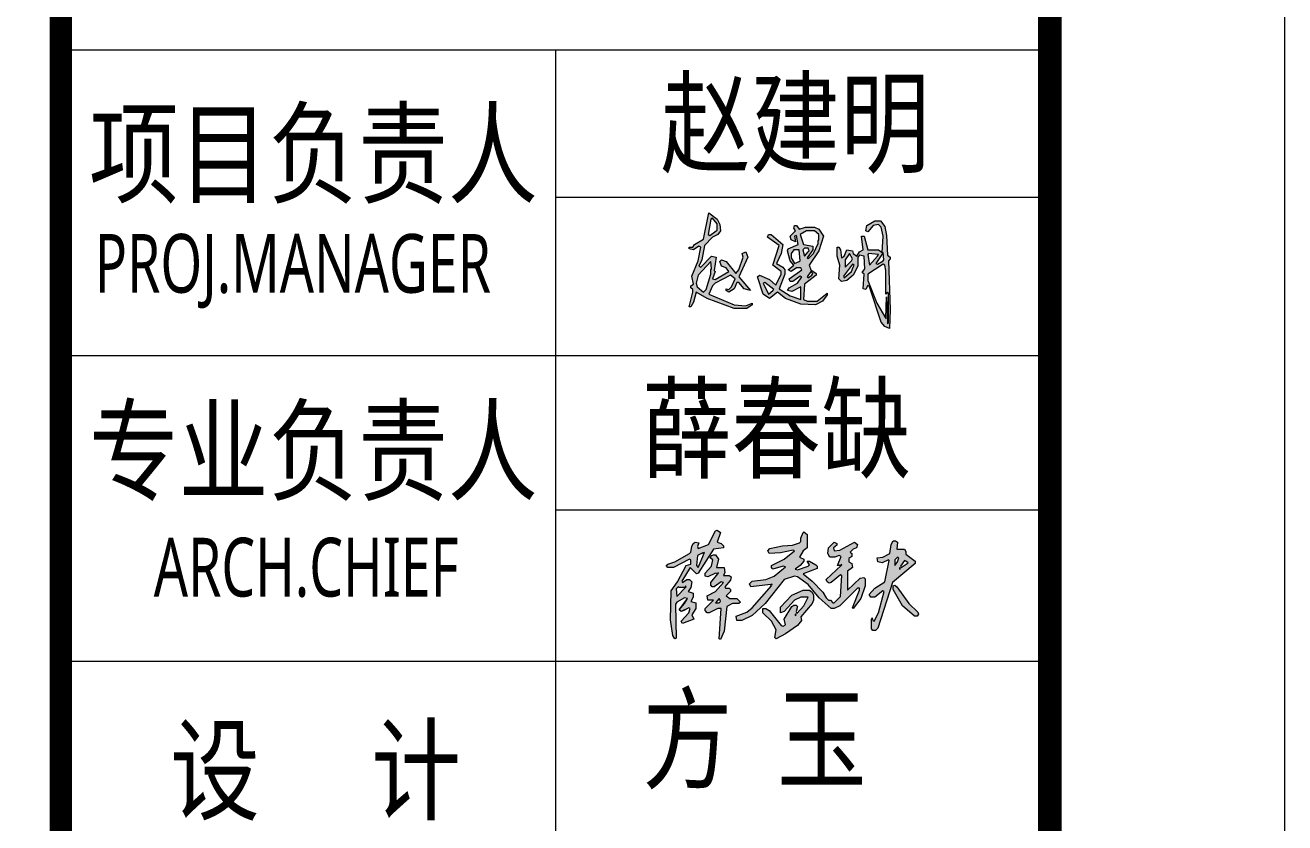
# Model space of a CAD drawing. Header units: inches. Extents: x -3272461 to -2504170, y 403793 to 1071042.
# Drawn here: x -2948744 to -2940702, y 799875 to 804964 of the extents above; entities that cross this region are included whole.
import ezdxf
from ezdxf.enums import TextEntityAlignment as Align

# ---------------------------------------------------------------- set-up
doc = ezdxf.new("R2010")
doc.units = ezdxf.units.IN
doc.header["$LTSCALE"] = 1000
doc.header["$MEASUREMENT"] = 0
doc.linetypes.add('LENGSHUI', pattern=[22, 20, -1, 0, -1])
doc.layers.get('0').update_dxf_attribs({"lineweight": 18})
for name, color, linetype, lineweight in [('0-TK', 4, 'Continuous', 18), ('00签名', 7, 'LENGSHUI', 18), ('PUB_TITLE', 153, 'Continuous', 18)]:
    doc.layers.add(name, color=color, linetype=linetype, lineweight=lineweight)
doc.styles.add('-黑体', font='', dxfattribs={"width": 0.7})
doc.styles.get('-黑体').set_extended_font_data('微软雅黑')

msp = doc.modelspace()

# ---------------------------------------------------------------- hatches: boundary and pattern name
h = msp.add_hatch(color=256)
h.paths.add_polyline_path([(-2944412.3, 801588.3), (-2944416.8, 801597.3), (-2944452.8, 801579.3), (-2944457.3, 801516.3), (-2944448.3, 801502.8)], flags=0)
h.paths.add_polyline_path([(-2944335.8, 801736.8), (-2944326.8, 801741.3), (-2944304.3, 801727.8), (-2944326.8, 801664.8), (-2944299.8, 801655.8), (-2944286.3, 801642.3), (-2944286.3, 801628.8), (-2944349.3, 801619.8), (-2944448.3, 801466.8), (-2944457.3, 801462.3), (-2944497.8, 801502.8), (-2944551.8, 801417.3), (-2944547.3, 801408.3), (-2944520.3, 801426.3), (-2944502.3, 801426.3), (-2944488.8, 801412.8), (-2944493.3, 801376.8), (-2944511.3, 801349.8), (-2944479.8, 801340.8), (-2944479.8, 801313.8), (-2944493.3, 801286.8), (-2944461.8, 801277.8), (-2944461.8, 801241.8), (-2944488.8, 801201.3), (-2944475.3, 801174.3), (-2944547.3, 801147.3), (-2944556.3, 801160.8), (-2944506.8, 801214.8), (-2944497.8, 801241.8), (-2944506.8, 801246.3), (-2944538.3, 801228.3), (-2944556.3, 801223.8), (-2944569.8, 801232.8), (-2944533.8, 801273.3), (-2944515.8, 801304.8), (-2944533.8, 801309.3), (-2944583.3, 801282.3), (-2944592.3, 801268.8), (-2944587.8, 801052.8), (-2944596.8, 801048.3), (-2944610.3, 801070.8), (-2944623.8, 801169.8), (-2944619.3, 801354.3), (-2944578.8, 801412.8), (-2944524.8, 801516.3), (-2944493.3, 801525.3), (-2944493.3, 801552.3), (-2944502.3, 801556.8), (-2944605.8, 801502.8), (-2944641.8, 801502.8), (-2944650.8, 801516.3), (-2944641.8, 801525.3), (-2944596.8, 801538.8), (-2944502.3, 801592.8), (-2944493.3, 801601.8), (-2944488.8, 801637.8), (-2944479.8, 801655.8), (-2944466.3, 801664.8), (-2944443.8, 801660.3), (-2944452.8, 801637.8), (-2944448.3, 801624.3), (-2944380.8, 801651.3)], flags=0)
h.paths.add_polyline_path([(-2944569.8, 801376.8), (-2944574.3, 801381.3), (-2944587.8, 801367.8), (-2944583.3, 801318.3), (-2944529.3, 801376.8)], flags=0)
h.paths.add_polyline_path([(-2944349.3, 801583.8), (-2944335.8, 801583.8), (-2944317.8, 801556.8), (-2944331.3, 801502.8), (-2944281.8, 801502.8), (-2944277.3, 801471.3), (-2944286.3, 801453.3), (-2944250.3, 801453.3), (-2944236.8, 801444.3), (-2944241.3, 801421.8), (-2944277.3, 801381.3), (-2944272.8, 801372.3), (-2944250.3, 801372.3), (-2944241.3, 801363.3), (-2944241.3, 801349.8), (-2944268.3, 801322.8), (-2944245.8, 801304.8), (-2944200.8, 801304.8), (-2944178.3, 801282.3), (-2944187.3, 801273.3), (-2944227.8, 801273.3), (-2944263.8, 801255.3), (-2944281.8, 801097.8), (-2944304.3, 801043.8), (-2944313.3, 801048.3), (-2944299.8, 801241.8), (-2944322.3, 801241.8), (-2944376.3, 801214.8), (-2944389.8, 801214.8), (-2944403.3, 801228.3), (-2944403.3, 801241.8), (-2944349.3, 801295.8), (-2944385.3, 801295.8), (-2944389.8, 801322.8), (-2944335.8, 801349.8), (-2944286.3, 801408.3), (-2944299.8, 801412.8), (-2944344.8, 801381.3), (-2944358.3, 801381.3), (-2944367.3, 801390.3), (-2944367.3, 801408.3), (-2944322.3, 801462.3), (-2944335.8, 801466.8), (-2944385.3, 801444.3), (-2944403.3, 801448.8), (-2944403.3, 801466.8), (-2944362.8, 801511.8), (-2944353.8, 801552.3), (-2944371.8, 801565.8), (-2944362.8, 801579.3)], flags=0)
h.paths.add_polyline_path([(-2944308.8, 801300.3), (-2944313.3, 801304.8), (-2944335.8, 801277.8), (-2944313.3, 801277.8), (-2944304.3, 801286.8)], flags=0)
h.paths.add_polyline_path([(-2943777.8, 801727.8), (-2943773.3, 801732.3), (-2943750.8, 801714.3), (-2943750.8, 801628.8), (-2943777.8, 801610.8), (-2943800.3, 801570.3), (-2943773.3, 801556.8), (-2943773.3, 801543.3), (-2943795.8, 801516.3), (-2943827.3, 801493.8), (-2943813.8, 801489.3), (-2943746.3, 801511.8), (-2943737.3, 801520.8), (-2943750.8, 801543.3), (-2943737.3, 801543.3), (-2943696.8, 801520.8), (-2943687.8, 801511.8), (-2943687.8, 801498.3), (-2943777.8, 801462.3), (-2943719.3, 801417.3), (-2943651.8, 801345.3), (-2943629.3, 801309.3), (-2943615.8, 801295.8), (-2943602.3, 801295.8), (-2943588.8, 801277.8), (-2943579.8, 801277.8), (-2943539.3, 801318.3), (-2943530.3, 801453.3), (-2943539.3, 801457.8), (-2943597.8, 801408.3), (-2943611.3, 801403.8), (-2943624.8, 801412.8), (-2943629.3, 801426.3), (-2943534.8, 801516.3), (-2943557.3, 801516.3), (-2943534.8, 801574.8), (-2943548.3, 801579.3), (-2943575.3, 801570.3), (-2943606.8, 801570.3), (-2943620.3, 801592.8), (-2943615.8, 801628.8), (-2943579.8, 801664.8), (-2943561.8, 801655.8), (-2943561.8, 801646.8), (-2943584.3, 801628.8), (-2943579.8, 801610.8), (-2943543.8, 801615.3), (-2943449.3, 801664.8), (-2943431.3, 801651.3), (-2943435.8, 801628.8), (-2943458.3, 801619.8), (-2943476.3, 801601.8), (-2943467.3, 801592.8), (-2943467.3, 801574.8), (-2943485.3, 801561.3), (-2943485.3, 801538.8), (-2943467.3, 801529.8), (-2943462.8, 801502.8), (-2943494.3, 801480.3), (-2943494.3, 801358.8), (-2943413.3, 801435.3), (-2943390.8, 801439.8), (-2943381.8, 801430.8), (-2943381.8, 801385.8), (-2943408.8, 801304.8), (-2943458.3, 801241.8), (-2943462.8, 801246.3), (-2943417.8, 801358.8), (-2943417.8, 801372.3), (-2943431.3, 801372.3), (-2943543.8, 801259.8), (-2943579.8, 801241.8), (-2943597.8, 801241.8), (-2943674.3, 801309.3), (-2943746.3, 801394.8), (-2943813.8, 801444.3), (-2943831.8, 801448.8), (-2943899.3, 801426.3), (-2944020.8, 801273.3), (-2944101.8, 801196.8), (-2944169.3, 801165.3), (-2944200.8, 801165.3), (-2944205.3, 801192.3), (-2944137.8, 801219.3), (-2944101.8, 801246.3), (-2943980.3, 801385.8), (-2943984.8, 801394.8), (-2944110.8, 801381.3), (-2944119.8, 801399.3), (-2944101.8, 801417.3), (-2944016.3, 801426.3), (-2943962.3, 801448.8), (-2943890.3, 801507.3), (-2943903.8, 801511.8), (-2943971.3, 801493.8), (-2943980.3, 801502.8), (-2943980.3, 801516.3), (-2943899.3, 801556.8), (-2943831.8, 801610.8), (-2943840.8, 801615.3), (-2943921.8, 801597.3), (-2943993.8, 801592.8), (-2944002.8, 801610.8), (-2943989.3, 801624.3), (-2943908.3, 801642.3), (-2943845.3, 801646.8), (-2943800.3, 801660.3), (-2943791.3, 801669.3), (-2943791.3, 801691.8)], flags=0)
h.paths.add_polyline_path([(-2943777.8, 801358.8), (-2943737.3, 801358.8), (-2943719.3, 801345.3), (-2943710.3, 801327.3), (-2943710.3, 801295.8), (-2943719.3, 801273.3), (-2943791.3, 801187.8), (-2943786.8, 801165.3), (-2943813.8, 801133.8), (-2943890.3, 801079.8), (-2943948.8, 801048.3), (-2943957.8, 801057.3), (-2943948.8, 801106.8), (-2943980.3, 801160.8), (-2944034.3, 801214.8), (-2944034.3, 801241.8), (-2944016.3, 801241.8), (-2943993.8, 801228.3), (-2943917.3, 801133.8), (-2943903.8, 801129.3), (-2943890.3, 801138.3), (-2943899.3, 801174.3), (-2943849.8, 801255.3), (-2943836.3, 801264.3), (-2943822.8, 801264.3), (-2943813.8, 801255.3), (-2943822.8, 801223.8), (-2943818.3, 801210.3), (-2943773.3, 801259.8), (-2943746.3, 801313.8), (-2943791.3, 801313.8), (-2943831.8, 801295.8), (-2943899.3, 801223.8), (-2943921.8, 801214.8), (-2943921.8, 801250.8), (-2943849.8, 801327.3)], flags=0)
h.paths.add_polyline_path([(-2943201.8, 801673.8), (-2943188.3, 801673.8), (-2943174.8, 801664.8), (-2943179.3, 801619.8), (-2943129.8, 801619.8), (-2943120.8, 801606.3), (-2943120.8, 801588.3), (-2943062.3, 801543.3), (-2943062.3, 801529.8), (-2943206.3, 801408.3), (-2943300.8, 801115.8), (-2943314.3, 801102.3), (-2943332.3, 801102.3), (-2943341.3, 801111.3), (-2943341.3, 801174.3), (-2943336.8, 801183.3), (-2943332.3, 801165.3), (-2943323.3, 801160.8), (-2943296.3, 801214.8), (-2943260.3, 801349.8), (-2943269.3, 801354.3), (-2943318.8, 801313.8), (-2943345.8, 801313.8), (-2943354.8, 801331.8), (-2943318.8, 801372.3), (-2943255.8, 801412.8), (-2943228.8, 801547.8), (-2943233.3, 801552.3), (-2943273.8, 801534.3), (-2943300.8, 801538.8), (-2943305.3, 801565.8), (-2943269.3, 801570.3), (-2943224.3, 801592.8), (-2943215.3, 801651.3)], flags=0)
h.paths.add_polyline_path([(-2943201.8, 801385.8), (-2943192.8, 801390.3), (-2943179.3, 801381.3), (-2943102.8, 801273.3), (-2943044.3, 801219.3), (-2943039.8, 801205.8), (-2943048.8, 801192.3), (-2943066.8, 801192.3), (-2943143.3, 801259.8), (-2943201.8, 801363.3)], flags=0)
h.paths.add_polyline_path([(-2943120.8, 801543.3), (-2943129.8, 801547.8), (-2943156.8, 801511.8), (-2943152.3, 801502.8), (-2943107.3, 801534.3)], flags=0)
h.paths.add_polyline_path([(-2943165.8, 801565.8), (-2943174.8, 801570.3), (-2943192.8, 801552.3), (-2943192.8, 801516.3), (-2943174.8, 801538.8)], flags=0)
at = {"layer": '00签名', "linetype": 'Continuous'}
h = msp.add_hatch(color=256, dxfattribs=at)
h.paths.add_polyline_path([(-2944355.9, 803611.3), (-2944321.3, 803628.6), (-2944304, 803651.6), (-2944309.8, 803691.9), (-2944327.1, 803726.5), (-2944378.9, 803766.8), (-2944413.5, 803599.8), (-2944471.1, 803565.2), (-2944482.6, 803547.9), (-2944505.6, 803547.9), (-2944505.6, 803536.4), (-2944476.8, 803530.7), (-2944442.3, 803553.7), (-2944430.8, 803547.9), (-2944448, 803461.5), (-2944488.4, 803363.6), (-2944476.8, 803311.8), (-2944494.1, 803300.3), (-2944494.1, 803288.7), (-2944482.6, 803277.2), (-2944482.6, 803259.9), (-2944505.6, 803167.8), (-2944494.1, 803167.8), (-2944476.8, 803196.6), (-2944459.6, 803259.9), (-2944390.4, 803219.6), (-2944217.6, 803156.3), (-2944137, 803156.3), (-2944102.4, 803179.3), (-2944102.4, 803190.8), (-2944142.8, 803173.5), (-2944217.6, 803179.3), (-2944378.9, 803248.4), (-2944355.9, 803300.3), (-2944338.6, 803317.5), (-2944240.7, 803369.4), (-2944211.9, 803346.3), (-2944234.9, 803294.5), (-2944252.2, 803277.2), (-2944269.5, 803283), (-2944269.5, 803271.5), (-2944252.2, 803259.9), (-2944217.6, 803283), (-2944200.4, 803323.3), (-2944188.8, 803323.3), (-2944154.3, 803283), (-2944114, 803271.5), (-2944188.8, 803357.9), (-2944131.2, 803484.6), (-2944142.8, 803519.1), (-2944165.8, 803507.6), (-2944160, 803484.6), (-2944188.8, 803403.9), (-2944206.1, 803380.9), (-2944269.5, 803455.8), (-2944298.3, 803467.3), (-2944309.8, 803455.8), (-2944298.3, 803427), (-2944269.5, 803415.5), (-2944252.2, 803392.4), (-2944338.6, 803340.6), (-2944355.9, 803346.3), (-2944338.6, 803392.4), (-2944344.4, 803398.2), (-2944332.8, 803484.6), (-2944361.6, 803490.3), (-2944430.8, 803421.2), (-2944442.3, 803427), (-2944425, 803467.3), (-2944407.7, 803559.5)], flags=0)
h.paths.add_polyline_path([(-2944384.7, 803628.6), (-2944367.4, 803726.5), (-2944355.9, 803732.3), (-2944327.1, 803697.7), (-2944327.1, 803657.4), (-2944332.8, 803651.6), (-2944373.2, 803622.8)], flags=0)
h.paths.add_polyline_path([(-2944367.4, 803455.8), (-2944361.6, 803409.7), (-2944367.4, 803403.9), (-2944367.4, 803375.1), (-2944396.2, 803277.2), (-2944413.5, 803259.9), (-2944453.8, 803294.5), (-2944459.6, 803317.5), (-2944448, 803369.4)], flags=0)
h = msp.add_hatch(color=256, dxfattribs=at)
h.paths.add_polyline_path([(-2943676.2, 803663.1), (-2943705, 803674.7), (-2943762.6, 803674.7), (-2943802.9, 803663.1), (-2943820.2, 803686.2), (-2943831.7, 803686.2), (-2943837.5, 803668.9), (-2943826, 803651.6), (-2943860.5, 803617.1), (-2943854.8, 803594), (-2943826, 803582.5), (-2943831.7, 803617.1), (-2943820.2, 803622.8), (-2943808.7, 803565.2), (-2943872, 803536.4), (-2943877.8, 803524.9), (-2943860.5, 803461.5), (-2943837.5, 803432.7), (-2943872, 803403.9), (-2943854.8, 803392.4), (-2943820.2, 803415.5), (-2943791.4, 803415.5), (-2943785.6, 803403.9), (-2943866.3, 803346.3), (-2943860.5, 803329.1), (-2943843.2, 803329.1), (-2943797.2, 803363.6), (-2943785.6, 803357.9), (-2943814.4, 803317.5), (-2943866.3, 803288.7), (-2943877.8, 803271.5), (-2943849, 803265.7), (-2943791.4, 803294.5), (-2943791.4, 803213.9), (-2943860.5, 803236.9), (-2943929.6, 803283), (-2943895.1, 803375.1), (-2943895.1, 803403.9), (-2943906.6, 803421.2), (-2943946.9, 803444.3), (-2943918.1, 803507.6), (-2943906.6, 803565.2), (-2943981.5, 803628.6), (-2943998.8, 803628.6), (-2944004.5, 803611.3), (-2943929.6, 803559.5), (-2943970, 803432.7), (-2943918.1, 803392.4), (-2943918.1, 803375.1), (-2943952.7, 803306), (-2943993, 803340.6), (-2944056.4, 803369.4), (-2944067.9, 803357.9), (-2944033.3, 803248.4), (-2943993, 803219.6), (-2943941.2, 803259.9), (-2943889.3, 803219.6), (-2943791.4, 803185.1), (-2943699.2, 803179.3), (-2943653.2, 803202.3), (-2943624.4, 803242.7), (-2943624.4, 803254.2), (-2943687.7, 803202.3), (-2943751.1, 803202.3), (-2943774.1, 803213.9), (-2943768.4, 803311.8), (-2943693.5, 803369.4), (-2943693.5, 803380.9), (-2943728, 803403.9), (-2943739.6, 803432.7), (-2943676.2, 803524.9), (-2943647.4, 803617.1)], flags=0)
h.paths.add_polyline_path([(-2943797.2, 803628.6), (-2943756.8, 803651.6), (-2943705, 803651.6), (-2943676.2, 803628.6), (-2943676.2, 803594), (-2943682, 803588.3), (-2943682, 803571), (-2943710.8, 803507.6), (-2943745.3, 803473.1), (-2943751.1, 803478.8), (-2943716.5, 803530.7), (-2943716.5, 803553.7), (-2943774.1, 803565.2)], flags=0)
h.paths.add_polyline_path([(-2943802.9, 803530.7), (-2943797.2, 803461.5), (-2943802.9, 803455.8), (-2943831.7, 803444.3), (-2943854.8, 803478.8), (-2943854.8, 803507.6), (-2943837.5, 803530.7)], flags=0)
h.paths.add_polyline_path([(-2943768.4, 803542.2), (-2943745.3, 803542.2), (-2943739.6, 803524.9), (-2943745.3, 803519.1), (-2943768.4, 803490.3), (-2943779.9, 803530.7)], flags=0)
h.paths.add_polyline_path([(-2943728, 803392.4), (-2943716.5, 803380.9), (-2943722.3, 803369.4), (-2943745.3, 803352.1), (-2943751.1, 803357.9)], flags=0)
h.paths.add_polyline_path([(-2944021.8, 803323.3), (-2943964.2, 803277.2), (-2943970, 803271.5), (-2943998.8, 803248.4), (-2944033.3, 803317.5)], flags=0)
h.paths.add_polyline_path([(-2943388.2, 803617.1), (-2943405.5, 803617.1), (-2943394, 803530.7), (-2943417, 803519.1), (-2943434.3, 803490.3), (-2943457.3, 803507.6), (-2943463.1, 803524.9), (-2943497.6, 803530.7), (-2943514.9, 803490.3), (-2943532.2, 803478.8), (-2943538, 803530.7), (-2943549.5, 803547.9), (-2943561, 803547.9), (-2943561, 803490.3), (-2943543.7, 803432.7), (-2943549.5, 803346.3), (-2943532.2, 803329.1), (-2943497.6, 803334.8), (-2943457.3, 803369.4), (-2943428.5, 803427), (-2943428.5, 803484.6), (-2943417, 803496.1), (-2943388.2, 803490.3), (-2943382.4, 803409.7), (-2943399.7, 803386.7), (-2943388.2, 803375.1), (-2943394, 803283), (-2943376.7, 803277.2), (-2943365.2, 803306), (-2943353.6, 803294.5), (-2943278.8, 803069.9), (-2943255.7, 803041.1), (-2943226.9, 803029.5), (-2943221.2, 803150.5), (-2943232.7, 803461.5), (-2943221.2, 803473.1), (-2943221.2, 803484.6), (-2943238.4, 803496.1), (-2943244.2, 803622.8), (-2943255.7, 803680.4), (-2943284.5, 803715), (-2943319.1, 803715), (-2943370.9, 803686.2), (-2943376.7, 803651.6), (-2943365.2, 803645.9), (-2943330.6, 803686.2), (-2943296, 803691.9), (-2943278.8, 803674.7), (-2943267.2, 803617.1), (-2943273, 803513.4), (-2943296, 803530.7), (-2943365.2, 803530.7)], flags=0)
h.paths.add_polyline_path([(-2943359.4, 803507.6), (-2943296, 803501.9), (-2943301.8, 803490.3), (-2943353.6, 803432.7), (-2943365.2, 803501.9)], flags=0)
h.paths.add_polyline_path([(-2943463.1, 803473.1), (-2943468.8, 803461.5), (-2943509.2, 803421.2), (-2943509.2, 803467.3), (-2943480.4, 803507.6)], flags=0)
h.paths.add_polyline_path([(-2943267.2, 803513.4), (-2943261.5, 803467.3), (-2943267.2, 803461.5), (-2943301.8, 803438.5), (-2943313.3, 803444.3)], flags=0)
h.paths.add_polyline_path([(-2943451.6, 803432.7), (-2943457.3, 803421.2), (-2943468.8, 803392.4), (-2943514.9, 803352.1), (-2943520.7, 803363.6), (-2943463.1, 803438.5)], flags=0)
h.paths.add_polyline_path([(-2943267.2, 803438.5), (-2943255.7, 803432.7), (-2943250, 803398.2), (-2943250, 803248.4), (-2943238.4, 803259.9), (-2943232.7, 803254.2), (-2943232.7, 803064.1), (-2943238.4, 803058.3), (-2943244.2, 803231.1), (-2943250, 803092.9), (-2943307.6, 803190.8), (-2943365.2, 803334.8), (-2943365.2, 803375.1)], flags=0)

# ---------------------------------------------------------------- linework, layer by layer
at = {"linetype": 'Continuous'}
for points in [[(-2944335.8, 801736.8), (-2944326.8, 801741.3), (-2944304.3, 801727.8), (-2944326.8, 801664.8), (-2944299.8, 801655.8), (-2944286.3, 801642.3), (-2944286.3, 801628.8), (-2944349.3, 801619.8), (-2944448.3, 801466.8), (-2944457.3, 801462.3), (-2944497.8, 801502.8), (-2944551.8, 801417.3), (-2944547.3, 801408.3), (-2944520.3, 801426.3), (-2944502.3, 801426.3), (-2944488.8, 801412.8), (-2944493.3, 801376.8), (-2944511.3, 801349.8), (-2944479.8, 801340.8), (-2944479.8, 801313.8), (-2944493.3, 801286.8), (-2944461.8, 801277.8), (-2944461.8, 801241.8), (-2944488.8, 801201.3), (-2944475.3, 801174.3), (-2944547.3, 801147.3), (-2944556.3, 801160.8), (-2944506.8, 801214.8), (-2944497.8, 801241.8), (-2944506.8, 801246.3), (-2944556.3, 801223.8), (-2944569.8, 801232.8), (-2944515.8, 801304.8), (-2944533.8, 801309.3), (-2944583.3, 801282.3), (-2944592.3, 801268.8), (-2944587.8, 801052.8), (-2944596.8, 801048.3), (-2944610.3, 801070.8), (-2944623.8, 801169.8), (-2944619.3, 801354.3), (-2944578.8, 801412.8), (-2944524.8, 801516.3), (-2944493.3, 801525.3), (-2944493.3, 801552.3), (-2944502.3, 801556.8), (-2944605.8, 801502.8), (-2944641.8, 801502.8), (-2944650.8, 801516.3), (-2944641.8, 801525.3), (-2944596.8, 801538.8), (-2944502.3, 801592.8), (-2944493.3, 801601.8), (-2944488.8, 801637.8), (-2944479.8, 801655.8), (-2944466.3, 801664.8), (-2944443.8, 801660.3), (-2944452.8, 801637.8), (-2944448.3, 801624.3), (-2944380.8, 801651.3), (-2944335.8, 801736.8)], [(-2944335.8, 801736.8), (-2944326.8, 801741.3), (-2944304.3, 801727.8), (-2944326.8, 801664.8), (-2944299.8, 801655.8), (-2944286.3, 801642.3), (-2944286.3, 801628.8), (-2944349.3, 801619.8), (-2944448.3, 801466.8), (-2944457.3, 801462.3), (-2944497.8, 801502.8), (-2944551.8, 801417.3), (-2944547.3, 801408.3), (-2944520.3, 801426.3), (-2944502.3, 801426.3), (-2944488.8, 801412.8), (-2944493.3, 801376.8), (-2944511.3, 801349.8), (-2944479.8, 801340.8), (-2944479.8, 801313.8), (-2944493.3, 801286.8), (-2944461.8, 801277.8), (-2944461.8, 801241.8), (-2944488.8, 801201.3), (-2944475.3, 801174.3), (-2944547.3, 801147.3), (-2944556.3, 801160.8), (-2944506.8, 801214.8), (-2944497.8, 801241.8), (-2944506.8, 801246.3), (-2944538.3, 801228.3), (-2944556.3, 801223.8), (-2944569.8, 801232.8), (-2944533.8, 801273.3), (-2944515.8, 801304.8), (-2944533.8, 801309.3), (-2944583.3, 801282.3), (-2944592.3, 801268.8), (-2944587.8, 801052.8), (-2944596.8, 801048.3), (-2944610.3, 801070.8), (-2944623.8, 801169.8), (-2944619.3, 801354.3), (-2944578.8, 801412.8), (-2944524.8, 801516.3), (-2944493.3, 801525.3), (-2944493.3, 801552.3), (-2944502.3, 801556.8), (-2944605.8, 801502.8), (-2944641.8, 801502.8), (-2944650.8, 801516.3), (-2944641.8, 801525.3), (-2944596.8, 801538.8), (-2944502.3, 801592.8), (-2944493.3, 801601.8), (-2944488.8, 801637.8), (-2944479.8, 801655.8), (-2944466.3, 801664.8), (-2944443.8, 801660.3), (-2944452.8, 801637.8), (-2944448.3, 801624.3), (-2944380.8, 801651.3), (-2944335.8, 801736.8)], [(-2943777.8, 801727.8), (-2943773.3, 801732.3), (-2943750.8, 801714.3), (-2943750.8, 801628.8), (-2943777.8, 801610.8), (-2943800.3, 801570.3), (-2943773.3, 801556.8), (-2943773.3, 801543.3), (-2943795.8, 801516.3), (-2943827.3, 801493.8), (-2943813.8, 801489.3), (-2943746.3, 801511.8), (-2943737.3, 801520.8), (-2943750.8, 801543.3), (-2943737.3, 801543.3), (-2943696.8, 801520.8), (-2943687.8, 801511.8), (-2943687.8, 801498.3), (-2943777.8, 801462.3), (-2943719.3, 801417.3), (-2943651.8, 801345.3), (-2943629.3, 801309.3), (-2943615.8, 801295.8), (-2943602.3, 801295.8), (-2943588.8, 801277.8), (-2943579.8, 801277.8), (-2943539.3, 801318.3), (-2943530.3, 801453.3), (-2943539.3, 801457.8), (-2943597.8, 801408.3), (-2943611.3, 801403.8), (-2943624.8, 801412.8), (-2943629.3, 801426.3), (-2943534.8, 801516.3), (-2943557.3, 801516.3), (-2943534.8, 801574.8), (-2943548.3, 801579.3), (-2943575.3, 801570.3), (-2943606.8, 801570.3), (-2943620.3, 801592.8), (-2943615.8, 801628.8), (-2943579.8, 801664.8), (-2943561.8, 801655.8), (-2943561.8, 801646.8), (-2943584.3, 801628.8), (-2943579.8, 801610.8), (-2943543.8, 801615.3), (-2943449.3, 801664.8), (-2943431.3, 801651.3), (-2943435.8, 801628.8), (-2943458.3, 801619.8), (-2943476.3, 801601.8), (-2943467.3, 801592.8), (-2943467.3, 801574.8), (-2943485.3, 801561.3), (-2943485.3, 801538.8), (-2943467.3, 801529.8), (-2943462.8, 801502.8), (-2943494.3, 801480.3), (-2943494.3, 801358.8), (-2943413.3, 801435.3), (-2943390.8, 801439.8), (-2943381.8, 801430.8), (-2943381.8, 801385.8), (-2943408.8, 801304.8), (-2943458.3, 801241.8), (-2943462.8, 801246.3), (-2943417.8, 801358.8), (-2943417.8, 801372.3), (-2943431.3, 801372.3), (-2943543.8, 801259.8), (-2943579.8, 801241.8), (-2943597.8, 801241.8), (-2943674.3, 801309.3), (-2943746.3, 801394.8), (-2943813.8, 801444.3), (-2943831.8, 801448.8), (-2943899.3, 801426.3), (-2944020.8, 801273.3), (-2944101.8, 801196.8), (-2944169.3, 801165.3), (-2944200.8, 801165.3), (-2944205.3, 801192.3), (-2944137.8, 801219.3), (-2944101.8, 801246.3), (-2943980.3, 801385.8), (-2943984.8, 801394.8), (-2944110.8, 801381.3), (-2944119.8, 801399.3), (-2944101.8, 801417.3), (-2944016.3, 801426.3), (-2943962.3, 801448.8), (-2943890.3, 801507.3), (-2943903.8, 801511.8), (-2943971.3, 801493.8), (-2943980.3, 801502.8), (-2943980.3, 801516.3), (-2943899.3, 801556.8), (-2943831.8, 801610.8), (-2943840.8, 801615.3), (-2943921.8, 801597.3), (-2943993.8, 801592.8), (-2944002.8, 801610.8), (-2943989.3, 801624.3), (-2943908.3, 801642.3), (-2943845.3, 801646.8), (-2943800.3, 801660.3), (-2943791.3, 801669.3), (-2943791.3, 801691.8), (-2943777.8, 801727.8)], [(-2943777.8, 801727.8), (-2943773.3, 801732.3), (-2943750.8, 801714.3), (-2943750.8, 801628.8), (-2943777.8, 801610.8), (-2943800.3, 801570.3), (-2943773.3, 801556.8), (-2943773.3, 801543.3), (-2943795.8, 801516.3), (-2943827.3, 801493.8), (-2943813.8, 801489.3), (-2943746.3, 801511.8), (-2943737.3, 801520.8), (-2943750.8, 801543.3), (-2943737.3, 801543.3), (-2943696.8, 801520.8), (-2943687.8, 801511.8), (-2943687.8, 801498.3), (-2943777.8, 801462.3), (-2943719.3, 801417.3), (-2943651.8, 801345.3), (-2943629.3, 801309.3), (-2943615.8, 801295.8), (-2943602.3, 801295.8), (-2943588.8, 801277.8), (-2943579.8, 801277.8), (-2943539.3, 801318.3), (-2943530.3, 801453.3), (-2943539.3, 801457.8), (-2943597.8, 801408.3), (-2943611.3, 801403.8), (-2943624.8, 801412.8), (-2943629.3, 801426.3), (-2943534.8, 801516.3), (-2943557.3, 801516.3), (-2943534.8, 801574.8), (-2943548.3, 801579.3), (-2943575.3, 801570.3), (-2943606.8, 801570.3), (-2943620.3, 801592.8), (-2943615.8, 801628.8), (-2943579.8, 801664.8), (-2943561.8, 801655.8), (-2943561.8, 801646.8), (-2943584.3, 801628.8), (-2943579.8, 801610.8), (-2943543.8, 801615.3), (-2943449.3, 801664.8), (-2943431.3, 801651.3), (-2943435.8, 801628.8), (-2943458.3, 801619.8), (-2943476.3, 801601.8), (-2943467.3, 801592.8), (-2943467.3, 801574.8), (-2943485.3, 801561.3), (-2943485.3, 801538.8), (-2943467.3, 801529.8), (-2943462.8, 801502.8), (-2943494.3, 801480.3), (-2943494.3, 801358.8), (-2943413.3, 801435.3), (-2943390.8, 801439.8), (-2943381.8, 801430.8), (-2943381.8, 801385.8), (-2943408.8, 801304.8), (-2943458.3, 801241.8), (-2943462.8, 801246.3), (-2943417.8, 801358.8), (-2943417.8, 801372.3), (-2943431.3, 801372.3), (-2943543.8, 801259.8), (-2943579.8, 801241.8), (-2943597.8, 801241.8), (-2943674.3, 801309.3), (-2943746.3, 801394.8), (-2943813.8, 801444.3), (-2943831.8, 801448.8), (-2943899.3, 801426.3), (-2944020.8, 801273.3), (-2944101.8, 801196.8), (-2944169.3, 801165.3), (-2944200.8, 801165.3), (-2944205.3, 801192.3), (-2944137.8, 801219.3), (-2944101.8, 801246.3), (-2943980.3, 801385.8), (-2943984.8, 801394.8), (-2944110.8, 801381.3), (-2944119.8, 801399.3), (-2944101.8, 801417.3), (-2944016.3, 801426.3), (-2943962.3, 801448.8), (-2943890.3, 801507.3), (-2943903.8, 801511.8), (-2943971.3, 801493.8), (-2943980.3, 801502.8), (-2943980.3, 801516.3), (-2943899.3, 801556.8), (-2943831.8, 801610.8), (-2943840.8, 801615.3), (-2943921.8, 801597.3), (-2943993.8, 801592.8), (-2944002.8, 801610.8), (-2943989.3, 801624.3), (-2943908.3, 801642.3), (-2943845.3, 801646.8), (-2943800.3, 801660.3), (-2943791.3, 801669.3), (-2943791.3, 801691.8), (-2943777.8, 801727.8)], [(-2943201.8, 801673.8), (-2943188.3, 801673.8), (-2943174.8, 801664.8), (-2943179.3, 801619.8), (-2943129.8, 801619.8), (-2943120.8, 801606.3), (-2943120.8, 801588.3), (-2943062.3, 801543.3), (-2943062.3, 801529.8), (-2943206.3, 801408.3), (-2943300.8, 801115.8), (-2943314.3, 801102.3), (-2943332.3, 801102.3), (-2943341.3, 801111.3), (-2943341.3, 801174.3), (-2943336.8, 801183.3), (-2943332.3, 801165.3), (-2943323.3, 801160.8), (-2943296.3, 801214.8), (-2943260.3, 801349.8), (-2943269.3, 801354.3), (-2943318.8, 801313.8), (-2943345.8, 801313.8), (-2943354.8, 801331.8), (-2943318.8, 801372.3), (-2943255.8, 801412.8), (-2943228.8, 801547.8), (-2943233.3, 801552.3), (-2943273.8, 801534.3), (-2943300.8, 801538.8), (-2943305.3, 801565.8), (-2943269.3, 801570.3), (-2943224.3, 801592.8), (-2943215.3, 801651.3), (-2943201.8, 801673.8)], [(-2943201.8, 801673.8), (-2943188.3, 801673.8), (-2943174.8, 801664.8), (-2943179.3, 801619.8), (-2943129.8, 801619.8), (-2943120.8, 801606.3), (-2943120.8, 801588.3), (-2943062.3, 801543.3), (-2943062.3, 801529.8), (-2943206.3, 801408.3), (-2943300.8, 801115.8), (-2943314.3, 801102.3), (-2943332.3, 801102.3), (-2943341.3, 801111.3), (-2943341.3, 801174.3), (-2943336.8, 801183.3), (-2943332.3, 801165.3), (-2943323.3, 801160.8), (-2943296.3, 801214.8), (-2943260.3, 801349.8), (-2943269.3, 801354.3), (-2943318.8, 801313.8), (-2943345.8, 801313.8), (-2943354.8, 801331.8), (-2943318.8, 801372.3), (-2943255.8, 801412.8), (-2943228.8, 801547.8), (-2943233.3, 801552.3), (-2943273.8, 801534.3), (-2943300.8, 801538.8), (-2943305.3, 801565.8), (-2943269.3, 801570.3), (-2943224.3, 801592.8), (-2943215.3, 801651.3), (-2943201.8, 801673.8)], [(-2944412.3, 801588.3), (-2944416.8, 801597.3), (-2944452.8, 801579.3), (-2944457.3, 801516.3), (-2944448.3, 801502.8), (-2944412.3, 801588.3)], [(-2944412.3, 801588.3), (-2944416.8, 801597.3), (-2944452.8, 801579.3), (-2944457.3, 801516.3), (-2944448.3, 801502.8), (-2944412.3, 801588.3)], [(-2944407.8, 801597.3), (-2944412.3, 801601.8), (-2944412.3, 801592.8), (-2944407.8, 801597.3)], [(-2944407.8, 801597.3), (-2944412.3, 801601.8), (-2944412.3, 801592.8), (-2944407.8, 801597.3)], [(-2944349.3, 801583.8), (-2944335.8, 801583.8), (-2944317.8, 801556.8), (-2944331.3, 801502.8), (-2944281.8, 801502.8), (-2944277.3, 801471.3), (-2944286.3, 801453.3), (-2944250.3, 801453.3), (-2944236.8, 801444.3), (-2944241.3, 801421.8), (-2944277.3, 801381.3), (-2944272.8, 801372.3), (-2944250.3, 801372.3), (-2944241.3, 801363.3), (-2944241.3, 801349.8), (-2944268.3, 801322.8), (-2944245.8, 801304.8), (-2944200.8, 801304.8), (-2944178.3, 801282.3), (-2944187.3, 801273.3), (-2944227.8, 801273.3), (-2944263.8, 801255.3), (-2944281.8, 801097.8), (-2944304.3, 801043.8), (-2944313.3, 801048.3), (-2944299.8, 801241.8), (-2944322.3, 801241.8), (-2944376.3, 801214.8), (-2944389.8, 801214.8), (-2944403.3, 801228.3), (-2944403.3, 801241.8), (-2944349.3, 801295.8), (-2944385.3, 801295.8), (-2944389.8, 801322.8), (-2944335.8, 801349.8), (-2944286.3, 801408.3), (-2944299.8, 801412.8), (-2944344.8, 801381.3), (-2944358.3, 801381.3), (-2944367.3, 801390.3), (-2944367.3, 801408.3), (-2944322.3, 801462.3), (-2944335.8, 801466.8), (-2944385.3, 801444.3), (-2944403.3, 801448.8), (-2944403.3, 801466.8), (-2944362.8, 801511.8), (-2944353.8, 801552.3), (-2944371.8, 801565.8), (-2944362.8, 801579.3), (-2944349.3, 801583.8)], [(-2944349.3, 801583.8), (-2944335.8, 801583.8), (-2944317.8, 801556.8), (-2944331.3, 801502.8), (-2944281.8, 801502.8), (-2944277.3, 801471.3), (-2944286.3, 801453.3), (-2944250.3, 801453.3), (-2944236.8, 801444.3), (-2944241.3, 801421.8), (-2944277.3, 801381.3), (-2944272.8, 801372.3), (-2944250.3, 801372.3), (-2944241.3, 801363.3), (-2944241.3, 801349.8), (-2944268.3, 801322.8), (-2944245.8, 801304.8), (-2944200.8, 801304.8), (-2944178.3, 801282.3), (-2944187.3, 801273.3), (-2944227.8, 801273.3), (-2944263.8, 801255.3), (-2944281.8, 801097.8), (-2944304.3, 801043.8), (-2944313.3, 801048.3), (-2944299.8, 801241.8), (-2944322.3, 801241.8), (-2944376.3, 801214.8), (-2944389.8, 801214.8), (-2944403.3, 801228.3), (-2944403.3, 801241.8), (-2944349.3, 801295.8), (-2944385.3, 801295.8), (-2944389.8, 801322.8), (-2944335.8, 801349.8), (-2944286.3, 801408.3), (-2944299.8, 801412.8), (-2944344.8, 801381.3), (-2944358.3, 801381.3), (-2944367.3, 801390.3), (-2944367.3, 801408.3), (-2944322.3, 801462.3), (-2944335.8, 801466.8), (-2944385.3, 801444.3), (-2944403.3, 801448.8), (-2944403.3, 801466.8), (-2944362.8, 801511.8), (-2944353.8, 801552.3), (-2944371.8, 801565.8), (-2944362.8, 801579.3), (-2944349.3, 801583.8)], [(-2943165.8, 801565.8), (-2943174.8, 801570.3), (-2943192.8, 801552.3), (-2943192.8, 801516.3), (-2943174.8, 801538.8), (-2943165.8, 801565.8)], [(-2943165.8, 801565.8), (-2943174.8, 801570.3), (-2943192.8, 801552.3), (-2943192.8, 801516.3), (-2943174.8, 801538.8), (-2943165.8, 801565.8)], [(-2943120.8, 801543.3), (-2943129.8, 801547.8), (-2943156.8, 801511.8), (-2943152.3, 801502.8), (-2943107.3, 801534.3), (-2943120.8, 801543.3)], [(-2943120.8, 801543.3), (-2943129.8, 801547.8), (-2943156.8, 801511.8), (-2943152.3, 801502.8), (-2943107.3, 801534.3), (-2943120.8, 801543.3)], [(-2944317.8, 801466.8), (-2944322.3, 801471.3), (-2944322.3, 801462.3), (-2944317.8, 801466.8)], [(-2944317.8, 801466.8), (-2944322.3, 801471.3), (-2944322.3, 801462.3), (-2944317.8, 801466.8)], [(-2943530.3, 801520.8), (-2943534.8, 801525.3), (-2943534.8, 801516.3), (-2943530.3, 801520.8)], [(-2943530.3, 801520.8), (-2943534.8, 801525.3), (-2943534.8, 801516.3), (-2943530.3, 801520.8)], [(-2943156.8, 801498.3), (-2943161.3, 801502.8), (-2943161.3, 801493.8), (-2943156.8, 801498.3)], [(-2943156.8, 801498.3), (-2943161.3, 801502.8), (-2943161.3, 801493.8), (-2943156.8, 801498.3)], [(-2944569.8, 801376.8), (-2944574.3, 801381.3), (-2944587.8, 801367.8), (-2944583.3, 801318.3), (-2944529.3, 801376.8), (-2944569.8, 801376.8)], [(-2944569.8, 801376.8), (-2944574.3, 801381.3), (-2944587.8, 801367.8), (-2944583.3, 801318.3), (-2944529.3, 801376.8), (-2944569.8, 801376.8)], [(-2944524.8, 801381.3), (-2944529.3, 801385.8), (-2944529.3, 801376.8), (-2944524.8, 801381.3)], [(-2944524.8, 801381.3), (-2944529.3, 801385.8), (-2944529.3, 801376.8), (-2944524.8, 801381.3)], [(-2943975.8, 801394.8), (-2943980.3, 801399.3), (-2943980.3, 801390.3), (-2943975.8, 801394.8)], [(-2943975.8, 801394.8), (-2943980.3, 801399.3), (-2943980.3, 801390.3), (-2943975.8, 801394.8)], [(-2943201.8, 801385.8), (-2943192.8, 801390.3), (-2943179.3, 801381.3), (-2943102.8, 801273.3), (-2943044.3, 801219.3), (-2943039.8, 801205.8), (-2943048.8, 801192.3), (-2943066.8, 801192.3), (-2943143.3, 801259.8), (-2943201.8, 801363.3), (-2943201.8, 801385.8)], [(-2943201.8, 801385.8), (-2943192.8, 801390.3), (-2943179.3, 801381.3), (-2943102.8, 801273.3), (-2943044.3, 801219.3), (-2943039.8, 801205.8), (-2943048.8, 801192.3), (-2943066.8, 801192.3), (-2943143.3, 801259.8), (-2943201.8, 801363.3), (-2943201.8, 801385.8)], [(-2944308.8, 801300.3), (-2944313.3, 801304.8), (-2944335.8, 801277.8), (-2944313.3, 801277.8), (-2944304.3, 801286.8), (-2944308.8, 801300.3)], [(-2944308.8, 801300.3), (-2944313.3, 801304.8), (-2944335.8, 801277.8), (-2944313.3, 801277.8), (-2944304.3, 801286.8), (-2944308.8, 801300.3)], [(-2943777.8, 801358.8), (-2943737.3, 801358.8), (-2943719.3, 801345.3), (-2943710.3, 801327.3), (-2943710.3, 801295.8), (-2943719.3, 801273.3), (-2943791.3, 801187.8), (-2943786.8, 801165.3), (-2943813.8, 801133.8), (-2943890.3, 801079.8), (-2943948.8, 801048.3), (-2943957.8, 801057.3), (-2943948.8, 801106.8), (-2943980.3, 801160.8), (-2944034.3, 801214.8), (-2944034.3, 801241.8), (-2944016.3, 801241.8), (-2943993.8, 801228.3), (-2943917.3, 801133.8), (-2943903.8, 801129.3), (-2943890.3, 801138.3), (-2943899.3, 801174.3), (-2943849.8, 801255.3), (-2943836.3, 801264.3), (-2943822.8, 801264.3), (-2943813.8, 801255.3), (-2943822.8, 801223.8), (-2943818.3, 801210.3), (-2943773.3, 801259.8), (-2943746.3, 801313.8), (-2943791.3, 801313.8), (-2943831.8, 801295.8), (-2943899.3, 801223.8), (-2943921.8, 801214.8), (-2943921.8, 801250.8), (-2943849.8, 801327.3), (-2943777.8, 801358.8)], [(-2943777.8, 801358.8), (-2943737.3, 801358.8), (-2943719.3, 801345.3), (-2943710.3, 801327.3), (-2943710.3, 801295.8), (-2943719.3, 801273.3), (-2943791.3, 801187.8), (-2943786.8, 801165.3), (-2943813.8, 801133.8), (-2943890.3, 801079.8), (-2943948.8, 801048.3), (-2943957.8, 801057.3), (-2943948.8, 801106.8), (-2943980.3, 801160.8), (-2944034.3, 801214.8), (-2944034.3, 801241.8), (-2944016.3, 801241.8), (-2943993.8, 801228.3), (-2943917.3, 801133.8), (-2943903.8, 801129.3), (-2943890.3, 801138.3), (-2943899.3, 801174.3), (-2943849.8, 801255.3), (-2943836.3, 801264.3), (-2943822.8, 801264.3), (-2943813.8, 801255.3), (-2943822.8, 801223.8), (-2943818.3, 801210.3), (-2943773.3, 801259.8), (-2943746.3, 801313.8), (-2943791.3, 801313.8), (-2943831.8, 801295.8), (-2943899.3, 801223.8), (-2943921.8, 801214.8), (-2943921.8, 801250.8), (-2943849.8, 801327.3), (-2943777.8, 801358.8)], [(-2943822.8, 801201.3), (-2943827.3, 801205.8), (-2943827.3, 801196.8), (-2943822.8, 801201.3)], [(-2943822.8, 801201.3), (-2943827.3, 801205.8), (-2943827.3, 801196.8), (-2943822.8, 801201.3)]]:
    msp.add_lwpolyline(points, dxfattribs=at)
at = {"layer": '0-TK'}
msp.add_lwpolyline([(-2948516.4, 785630.6, 144, 144, 0), (-2948516.4, 845630.6, 144, 144, 0)], format="xyseb", dxfattribs=at)
at = {"layer": '00签名', "linetype": 'Continuous'}
for points in [[(-2944102.4, 803190.8), (-2944102.4, 803179.3), (-2944137, 803156.3), (-2944217.6, 803156.3), (-2944390.4, 803219.6), (-2944459.6, 803259.9), (-2944476.8, 803196.6), (-2944494.1, 803167.8), (-2944505.6, 803167.8), (-2944482.6, 803259.9), (-2944482.6, 803277.2), (-2944494.1, 803288.7), (-2944494.1, 803300.3), (-2944476.8, 803311.8), (-2944488.4, 803363.6), (-2944448, 803461.5), (-2944430.8, 803547.9), (-2944442.3, 803553.7), (-2944476.8, 803530.7), (-2944505.6, 803536.4), (-2944505.6, 803547.9), (-2944482.6, 803547.9), (-2944471.1, 803565.2), (-2944413.5, 803599.8), (-2944378.9, 803766.8), (-2944327.1, 803726.5), (-2944309.8, 803691.9), (-2944304, 803651.6), (-2944321.3, 803628.6), (-2944355.9, 803611.3), (-2944407.7, 803559.5), (-2944425, 803467.3), (-2944442.3, 803427), (-2944430.8, 803421.2), (-2944361.6, 803490.3), (-2944332.8, 803484.6), (-2944344.4, 803398.2), (-2944338.6, 803392.4), (-2944355.9, 803346.3), (-2944338.6, 803340.6), (-2944252.2, 803392.4), (-2944269.5, 803415.5), (-2944298.3, 803427), (-2944309.8, 803455.8), (-2944298.3, 803467.3), (-2944269.5, 803455.8), (-2944206.1, 803380.9), (-2944188.8, 803403.9), (-2944160, 803484.6), (-2944165.8, 803507.6), (-2944142.8, 803519.1), (-2944131.2, 803484.6), (-2944188.8, 803357.9), (-2944114, 803271.5), (-2944154.3, 803283), (-2944188.8, 803323.3), (-2944200.4, 803323.3), (-2944217.6, 803283), (-2944252.2, 803259.9), (-2944269.5, 803271.5), (-2944269.5, 803283), (-2944252.2, 803277.2), (-2944234.9, 803294.5), (-2944211.9, 803346.3), (-2944240.7, 803369.4), (-2944338.6, 803317.5), (-2944355.9, 803300.3), (-2944378.9, 803248.4), (-2944217.6, 803179.3), (-2944142.8, 803173.5), (-2944102.4, 803190.8)], [(-2944332.8, 803651.6), (-2944327.1, 803657.4), (-2944327.1, 803697.7), (-2944355.9, 803732.3), (-2944367.4, 803726.5), (-2944384.7, 803628.6), (-2944373.2, 803622.8), (-2944332.8, 803651.6)], [(-2943221.2, 803484.6), (-2943221.2, 803473.1), (-2943232.7, 803461.5), (-2943221.2, 803150.5), (-2943226.9, 803029.5), (-2943255.7, 803041.1), (-2943278.8, 803069.9), (-2943353.6, 803294.5), (-2943365.2, 803306), (-2943376.7, 803277.2), (-2943394, 803283), (-2943388.2, 803375.1), (-2943399.7, 803386.7), (-2943382.4, 803409.7), (-2943388.2, 803490.3), (-2943417, 803496.1), (-2943428.5, 803484.6), (-2943428.5, 803427), (-2943457.3, 803369.4), (-2943497.6, 803334.8), (-2943532.2, 803329.1), (-2943549.5, 803346.3), (-2943543.7, 803432.7), (-2943561, 803490.3), (-2943561, 803547.9), (-2943549.5, 803547.9), (-2943538, 803530.7), (-2943532.2, 803478.8), (-2943514.9, 803490.3), (-2943497.6, 803530.7), (-2943463.1, 803524.9), (-2943457.3, 803507.6), (-2943434.3, 803490.3), (-2943417, 803519.1), (-2943394, 803530.7), (-2943405.5, 803617.1), (-2943388.2, 803617.1), (-2943365.2, 803530.7), (-2943296, 803530.7), (-2943273, 803513.4), (-2943267.2, 803617.1), (-2943278.8, 803674.7), (-2943296, 803691.9), (-2943330.6, 803686.2), (-2943365.2, 803645.9), (-2943376.7, 803651.6), (-2943370.9, 803686.2), (-2943319.1, 803715), (-2943284.5, 803715), (-2943255.7, 803680.4), (-2943244.2, 803622.8), (-2943238.4, 803496.1), (-2943221.2, 803484.6)], [(-2943624.4, 803254.2), (-2943624.4, 803242.7), (-2943653.2, 803202.3), (-2943699.2, 803179.3), (-2943791.4, 803185.1), (-2943889.3, 803219.6), (-2943941.2, 803259.9), (-2943993, 803219.6), (-2944033.3, 803248.4), (-2944067.9, 803357.9), (-2944056.4, 803369.4), (-2943993, 803340.6), (-2943952.7, 803306), (-2943918.1, 803375.1), (-2943918.1, 803392.4), (-2943970, 803432.7), (-2943929.6, 803559.5), (-2944004.5, 803611.3), (-2943998.8, 803628.6), (-2943981.5, 803628.6), (-2943906.6, 803565.2), (-2943918.1, 803507.6), (-2943946.9, 803444.3), (-2943906.6, 803421.2), (-2943895.1, 803403.9), (-2943895.1, 803375.1), (-2943929.6, 803283), (-2943860.5, 803236.9), (-2943791.4, 803213.9), (-2943791.4, 803294.5), (-2943849, 803265.7), (-2943877.8, 803271.5), (-2943866.3, 803288.7), (-2943814.4, 803317.5), (-2943785.6, 803357.9), (-2943797.2, 803363.6), (-2943843.2, 803329.1), (-2943860.5, 803329.1), (-2943866.3, 803346.3), (-2943785.6, 803403.9), (-2943791.4, 803415.5), (-2943820.2, 803415.5), (-2943854.8, 803392.4), (-2943872, 803403.9), (-2943837.5, 803432.7), (-2943860.5, 803461.5), (-2943877.8, 803524.9), (-2943872, 803536.4), (-2943808.7, 803565.2), (-2943820.2, 803622.8), (-2943831.7, 803617.1), (-2943826, 803582.5), (-2943854.8, 803594), (-2943860.5, 803617.1), (-2943826, 803651.6), (-2943837.5, 803668.9), (-2943831.7, 803686.2), (-2943820.2, 803686.2), (-2943802.9, 803663.1), (-2943762.6, 803674.7), (-2943705, 803674.7), (-2943676.2, 803663.1), (-2943647.4, 803617.1), (-2943676.2, 803524.9), (-2943739.6, 803432.7), (-2943728, 803403.9), (-2943693.5, 803380.9), (-2943693.5, 803369.4), (-2943768.4, 803311.8), (-2943774.1, 803213.9), (-2943751.1, 803202.3), (-2943687.7, 803202.3), (-2943624.4, 803254.2)], [(-2943682, 803588.3), (-2943676.2, 803594), (-2943676.2, 803628.6), (-2943705, 803651.6), (-2943756.8, 803651.6), (-2943797.2, 803628.6), (-2943774.1, 803565.2), (-2943716.5, 803553.7), (-2943716.5, 803530.7), (-2943751.1, 803478.8), (-2943745.3, 803473.1), (-2943710.8, 803507.6), (-2943682, 803571), (-2943682, 803588.3)], [(-2943745.3, 803519.1), (-2943739.6, 803524.9), (-2943745.3, 803542.2), (-2943768.4, 803542.2), (-2943779.9, 803530.7), (-2943768.4, 803490.3), (-2943745.3, 803519.1)], [(-2943802.9, 803455.8), (-2943797.2, 803461.5), (-2943802.9, 803530.7), (-2943837.5, 803530.7), (-2943854.8, 803507.6), (-2943854.8, 803478.8), (-2943831.7, 803444.3), (-2943802.9, 803455.8)], [(-2943468.8, 803461.5), (-2943463.1, 803473.1), (-2943480.4, 803507.6), (-2943509.2, 803467.3), (-2943509.2, 803421.2), (-2943468.8, 803461.5)], [(-2943301.8, 803490.3), (-2943296, 803501.9), (-2943359.4, 803507.6), (-2943365.2, 803501.9), (-2943353.6, 803432.7), (-2943301.8, 803490.3)], [(-2943267.2, 803461.5), (-2943261.5, 803467.3), (-2943267.2, 803513.4), (-2943313.3, 803444.3), (-2943301.8, 803438.5), (-2943267.2, 803461.5)], [(-2944367.4, 803403.9), (-2944361.6, 803409.7), (-2944367.4, 803455.8), (-2944448, 803369.4), (-2944459.6, 803317.5), (-2944453.8, 803294.5), (-2944413.5, 803259.9), (-2944396.2, 803277.2), (-2944367.4, 803375.1), (-2944367.4, 803403.9)], [(-2943722.3, 803369.4), (-2943716.5, 803380.9), (-2943728, 803392.4), (-2943751.1, 803357.9), (-2943745.3, 803352.1), (-2943722.3, 803369.4)], [(-2943457.3, 803421.2), (-2943451.6, 803432.7), (-2943463.1, 803438.5), (-2943520.7, 803363.6), (-2943514.9, 803352.1), (-2943468.8, 803392.4), (-2943457.3, 803421.2)], [(-2943238.4, 803058.3), (-2943232.7, 803064.1), (-2943232.7, 803254.2), (-2943238.4, 803259.9), (-2943250, 803248.4), (-2943250, 803398.2), (-2943255.7, 803432.7), (-2943267.2, 803438.5), (-2943365.2, 803375.1), (-2943365.2, 803334.8), (-2943307.6, 803190.8), (-2943250, 803092.9), (-2943244.2, 803231.1), (-2943238.4, 803058.3)], [(-2943970, 803271.5), (-2943964.2, 803277.2), (-2944021.8, 803323.3), (-2944033.3, 803317.5), (-2943998.8, 803248.4), (-2943970, 803271.5)]]:
    msp.add_lwpolyline(points, dxfattribs=at)
at = {"layer": 'PUB_TITLE'}
for p, q in [((-2948516.4, 804806.8), (-2942202.2, 804806.8)), ((-2948516.4, 804806.8), (-2942202.2, 804806.8)), ((-2948516.4, 804806.8), (-2942202.2, 804806.8)), ((-2945359.3, 804806.8), (-2945359.3, 785630.6)), ((-2945359.3, 803866.6), (-2942202.2, 803866.6)), ((-2948516.4, 802856.8), (-2942202.2, 802856.8)), ((-2945359.3, 801871.7), (-2942202.2, 801871.7)), ((-2948516.4, 800906.8), (-2942202.2, 800906.8))]:
    msp.add_line(p, q, dxfattribs=at)
msp.add_lwpolyline([(-2940702.2, 784130.6), (-2940702.2, 847130.6), (-3029802.2, 847130.6), (-3029802.2, 784130.6)], close=True, dxfattribs=at)
msp.add_lwpolyline([(-2942202.2, 785630.6, 150, 150, 0), (-2942202.2, 845630.6, 150, 150, 0), (-3026052.2, 845630.6, 150, 150, 0), (-3026052.2, 785630.6, 150, 150, 0)], format="xyseb", close=True, dxfattribs=at)

# ---------------------------------------------------------------- texts
at = {"style": '-黑体'}
for s, height, width, p in [('赵建明', 525, 0.8, (-2944686.4, 804339.7)), ('项目负责人', 525, 0.8, (-2948336.4, 804144.8)), ('PROJ.MANAGER', 375, 0.7, (-2948300.4, 803444.5)), ('薛春缺', 525, 0.8, (-2944807.6, 802389.7)), ('专业负责人', 525, 0.8, (-2948336.4, 802248.1)), ('ARCH.CHIEF', 375, 0.7, (-2947923, 801505.9))]:
    msp.add_text(s, height=height, dxfattribs=dict(at, width=width)).set_placement(p, align=Align.MIDDLE_LEFT)
at = {"char_height": 525, "attachment_point": 4, "style": '-黑体'}
for s, insert, width in [('{\\W0.8;方  玉}', (-2944802.6, 800379.1), 2123.969), ('{\\W0.8;设     计}', (-2947818.3, 800180.1), 2865.051)]:
    msp.add_mtext(s, dxfattribs=dict(at, insert=insert, width=width))

doc.saveas('drawing.dxf')
